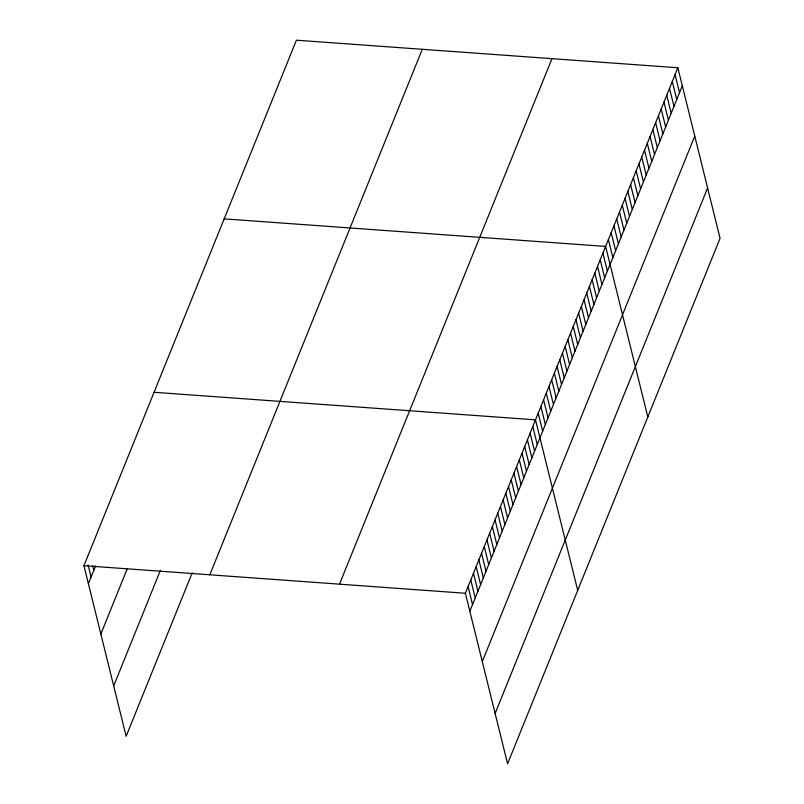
<?xml version="1.0" encoding="UTF-8"?>
<svg xmlns="http://www.w3.org/2000/svg" width="804" height="804" viewBox="0 0 804 804"><rect width="100%" height="100%" fill="white"/><g stroke="black" fill="none" stroke-linecap="round" stroke-linejoin="round"><path stroke-width="1.21" d="M192.216 572.83L126.148 736.243L83.938 565.694L296.415 40.2L677.852 67.757L720.062 238.306L507.585 763.8L465.385 593.262L677.852 67.757M88.4 583.704L95.586 565.926M100.852 634.044L127.374 568.458M113.686 685.902L160.428 570.297M209.814 574.79L422.291 49.295M339.509 584.166L551.976 58.662M469.837 611.271L682.315 85.767M482.299 661.602L694.767 136.107M495.133 713.46L707.6 187.965M224.175 218.869L605.613 246.426L647.823 416.974M154.056 392.282L535.494 419.839L577.704 590.387M83.938 565.694L465.385 593.262M675.079 74.631L679.531 92.641M672.295 81.505L676.757 99.515M669.521 88.37L673.973 106.379M666.737 95.244L671.199 113.253M663.963 102.118L668.415 120.128M661.189 108.992L665.642 127.002M658.406 115.856L662.868 133.866M655.632 122.731L660.084 140.74M652.848 129.605L657.31 147.614M650.074 136.479L654.526 154.489M647.29 143.353L651.753 161.363M644.517 150.217L648.969 168.227M641.733 157.092L646.195 175.101M638.959 163.966L643.411 181.975M636.175 170.84L640.637 188.85M633.401 177.704L637.853 195.714M630.617 184.578L635.08 202.588M627.844 191.452L632.296 209.462M625.06 198.327L629.522 216.336M622.286 205.201L626.738 223.21M619.502 212.065L623.964 230.075M616.728 218.939L621.18 236.949M613.954 225.813L618.407 243.823M611.171 232.688L615.633 250.697M608.397 239.552L612.849 257.561M602.92 253.099L607.372 271.109M600.216 259.762L604.678 277.772M597.523 266.436L601.985 284.445M594.829 273.109L599.281 291.118M592.126 279.772L596.588 297.781M589.432 286.445L593.895 304.455M586.739 293.118L591.191 311.128M584.036 299.781L588.498 317.791M581.342 306.455L585.804 324.464M578.649 313.128L583.101 331.137M575.945 319.791L580.408 337.801M573.252 326.464L577.714 344.474M570.559 333.137L575.011 351.147M567.855 339.801L572.317 357.81M565.162 346.474L569.624 364.483M562.468 353.147L566.92 371.157M559.765 359.81L564.227 377.82M557.071 366.483L561.534 384.493M554.378 373.156L558.83 391.166M551.675 379.82L556.137 397.829M548.981 386.493L553.443 404.502M546.288 393.166L550.74 411.176M543.584 399.829L548.047 417.839M540.891 406.502L545.353 424.512M538.198 413.176L542.65 431.185M532.801 426.512L537.263 444.522M530.107 433.185L534.559 451.195M527.404 439.848L531.866 457.858M524.71 446.521L529.163 464.531M522.017 453.195L526.469 471.204M519.314 459.858L523.776 477.867M516.62 466.531L521.072 484.541M513.927 473.204L518.379 491.214M511.223 479.867L515.686 497.877M508.53 486.541L512.982 504.55M505.837 493.214L510.289 511.223M503.133 499.877L507.595 517.887M500.44 506.55L504.892 524.56M497.746 513.223L502.198 531.233M495.043 519.886L499.505 537.896M492.349 526.56L496.802 544.569M489.656 533.233L494.108 551.242M486.953 539.896L491.415 557.906M484.259 546.569L488.711 564.579M481.566 553.242L486.018 571.252M478.862 559.906L483.325 577.915M476.169 566.579L480.621 584.588M473.476 573.252L477.928 591.262M470.772 579.915L475.234 597.925M468.079 586.588L472.531 604.598M92.601 565.564L93.787 570.368M88.118 565.031L91.093 577.041"/></g></svg>
